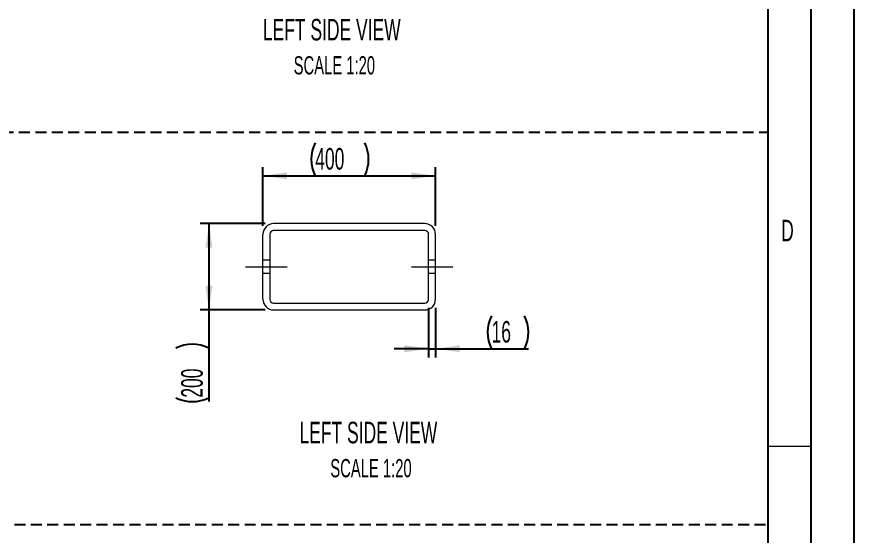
# Paper-space layout 'Sheet5' of a CAD drawing. Header units: millimetres. Extents: x 0 to 420, y 0 to 300.
# Drawn here: x 323 to 420, y 88.2 to 148.3 of the extents above; entities that cross this region are included whole.
import ezdxf

# ---------------------------------------------------------------- set-up
doc = ezdxf.new("R2010")
doc.units = ezdxf.units.MM
doc.linetypes.add('CENTERX2', pattern=[20.32, 12.7, -2.54, 2.54, -2.54])
doc.linetypes.add('HIDDEN', pattern=[1.905, 1.27, -0.635])
for name, color, linetype in [('BORDER', 7, 'Continuous'), ('DASH', 7, 'HIDDEN'), ('DIMS', 7, 'Continuous')]:
    doc.layers.add(name, color=color, linetype=linetype)
doc.styles.add('SLDTEXTSTYLE0', font='TXT', dxfattribs={"width": 0.605})
doc.dimstyles.new('SLDDIMSTYLE6', dxfattribs={"dimtxt": 2.5, "dimasz": 2.8, "dimexe": 0, "dimexo": 0.0625, "dimtad": 1, "dimdec": 0, "dimlfac": 20, "dimrnd": 1e-09, "dimzin": 12, "dimdsep": 46, "dimtxsty": 'SLDTEXTSTYLE0', "dimsah": 1, "dimcen": 0.09, "dimadec": 0, "dimazin": 3, "dimtfac": 1, "dimtdec": 0, "dimtofl": 0, "dimtmove": 0, "dimatfit": 3, "dimfxl": 1, "dimfrac": 2, "dimtolj": 1, "dimtzin": 12, "dimarcsym": 0})
doc.dimstyles.new('SLDDIMSTYLE7', dxfattribs={"dimtxt": 2.5, "dimasz": 2.8, "dimexe": 0, "dimexo": 0.0625, "dimtad": 1, "dimdec": 0, "dimlfac": 20, "dimrnd": 1e-09, "dimzin": 12, "dimdsep": 46, "dimtxsty": 'SLDTEXTSTYLE0', "dimsah": 1, "dimcen": 0.09, "dimadec": 0, "dimazin": 3, "dimtfac": 1, "dimtdec": 0, "dimtmove": 0, "dimatfit": 0, "dimfxl": 1, "dimfrac": 2, "dimtolj": 1, "dimtzin": 12, "dimarcsym": 0})

# ---------------------------------------------------------------- blocks, each defined once
blk = doc.blocks.new('_D_180')
at = {"layer": 'DIMS', "transparency": 16777216}
for p, q in [((351.507, 124.052), (351.507, 130.845)), ((371.507, 124.052), (371.507, 130.845)), ((351.507, 129.845), (371.507, 129.845))]:
    blk.add_line(p, q, dxfattribs=at)
for centre, start, end in [((361.409, 131.764), 153.43495, 206.56505), ((359.465, 131.764), 333.43495, 26.56505)]:
    blk.add_arc(centre, 4.29, start, end, dxfattribs=at)
for points in [[(351.507, 129.845), (354.307, 129.445), (354.307, 130.245)], [(371.507, 129.845), (368.707, 130.245), (368.707, 129.445)]]:
    blk.add_solid(points, dxfattribs=at)
at = {"layer": 'DIMS', "transparency": 16777216, "insert": (357.573, 133.068), "char_height": 2.5, "attachment_point": 1, "style": 'SLDTEXTSTYLE0'}
blk.add_mtext('400', dxfattribs=at)
blk = doc.blocks.new('_D_181')
at = {"layer": 'DIMS', "transparency": 16777216}
for p, q in [((351.757, 124.302), (344.265, 124.302)), ((345.265, 124.302), (345.265, 114.302)), ((351.757, 114.302), (344.265, 114.302)), ((345.265, 114.302), (345.265, 103.681))]:
    blk.add_line(p, q, dxfattribs=at)
for centre, start, end in [((343.347, 106.026), 63.43495, 116.56505), ((343.347, 107.971), 243.43495, 296.56505)]:
    blk.add_arc(centre, 4.29, start, end, dxfattribs=at)
for points in [[(345.265, 124.302), (344.865, 121.502), (345.665, 121.502)], [(345.265, 114.302), (345.665, 117.102), (344.865, 117.102)]]:
    blk.add_solid(points, dxfattribs=at)
at = {"layer": 'DIMS', "transparency": 16777216, "insert": (342.042, 104.134), "char_height": 2.5, "attachment_point": 1, "rotation": 90, "style": 'SLDTEXTSTYLE0'}
blk.add_mtext('200', dxfattribs=at)
blk = doc.blocks.new('_D_182')
at = {"layer": 'DIMS', "transparency": 16777216}
for p, q in [((370.707, 114.552), (370.707, 108.8)), ((371.507, 114.552), (371.507, 108.8)), ((370.707, 109.8), (366.707, 109.8)), ((370.707, 109.8), (371.507, 109.8)), ((371.507, 109.8), (382.264, 109.8))]:
    blk.add_line(p, q, dxfattribs=at)
for centre, start, end in [((381.829, 111.718), 153.43495, 206.56505), ((377.975, 111.718), 333.43495, 26.56505)]:
    blk.add_arc(centre, 4.29, start, end, dxfattribs=at)
for points in [[(370.707, 109.8), (367.907, 110.2), (367.907, 109.4)], [(371.507, 109.8), (374.307, 109.4), (374.307, 110.2)]]:
    blk.add_solid(points, dxfattribs=at)
at = {"layer": 'DIMS', "transparency": 16777216, "insert": (377.992, 113.022), "char_height": 2.5, "attachment_point": 1, "style": 'SLDTEXTSTYLE0'}
blk.add_mtext('16', dxfattribs=at)

psp = doc.layouts.new('Sheet5')

# ---------------------------------------------------------------- linework, layer by layer
at = {"color": 7, "linetype": 'Continuous', "lineweight": 18}
for p, q in [((370.2571314, 124.3019839), (352.7571314, 124.3019839)), ((370.2571314, 123.5019839), (352.7571314, 123.5019839)), ((351.5071314, 115.5519839), (351.5071314, 123.0519839)), ((352.3071314, 123.0519839), (352.3071314, 115.5519839)), ((370.7071314, 115.5519839), (370.7071314, 123.0519839)), ((371.5071314, 115.5519839), (371.5071314, 123.0519839)), ((352.7571314, 115.1019839), (370.2571314, 115.1019839)), ((352.7571314, 114.3019839), (370.2571314, 114.3019839))]:
    psp.add_line(p, q, dxfattribs=at)
at = {"color": 7, "linetype": 'HIDDEN', "lineweight": 18}
for p, q in [((352.3071314, 120.0519839), (351.5071314, 120.0519839)), ((371.5071314, 120.0519839), (370.7071314, 120.0519839)), ((351.5071314, 118.5519839), (352.3071314, 118.5519839)), ((370.7071314, 118.5519839), (371.5071314, 118.5519839))]:
    psp.add_line(p, q, dxfattribs=at)
at = {"color": 7, "linetype": 'Continuous', "lineweight": 18}
for centre, radius, start, end in [((352.7571314, 123.0519839), 1.25, 90, 180), ((370.2571314, 123.0519839), 1.25, 0, 90), ((352.7571314, 123.0519839), 0.45, 90, 180), ((370.2571314, 123.0519839), 0.45, 0, 90), ((352.7571314, 115.5519839), 1.25, 180, 270), ((352.7571314, 115.5519839), 0.45, 180, 270), ((370.2571314, 115.5519839), 1.25, 270, 0), ((370.2571314, 115.5519839), 0.45, 270, 0)]:
    psp.add_arc(centre, radius, start, end, dxfattribs=at)
at = {"layer": 'BORDER'}
for p, q in [((420, 0), (420, 297)), ((415, 5), (415, 292))]:
    psp.add_line(p, q, dxfattribs=at)
at = {"layer": 'BORDER', "lineweight": 25}
psp.add_line((410, 287), (410, 10), dxfattribs=at)
at = {"layer": 'BORDER', "color": 7, "linetype": 'Continuous', "lineweight": 18}
psp.add_line((410, 98.5), (415, 98.5), dxfattribs=at)
at = {"layer": 'DASH'}
for p, q in [((20.36326, 134.9016556), (409.9657458, 134.9016556)), ((202.7156825, 89.4519323), (409.8889829, 89.4519323))]:
    psp.add_line(p, q, dxfattribs=at)
at = {"layer": 'DIMS', "linetype": 'CENTERX2', "lineweight": 18, "ltscale": 10}
for p, q in [((349.5071314, 119.3019839), (354.3071314, 119.3019839)), ((368.7071314, 119.3019839), (373.5071314, 119.3019839))]:
    psp.add_line(p, q, dxfattribs=at)

# ---------------------------------------------------------------- texts
at = {"layer": 'BORDER', "insert": (411.5308475, 124.7519666), "char_height": 2.5, "attachment_point": 1, "style": 'SLDTEXTSTYLE0'}
psp.add_mtext('D', dxfattribs=at)
at = {"layer": 'DIMS', "attachment_point": 2, "style": 'SLDTEXTSTYLE0'}
for s, insert, char_height in [('LEFT SIDE VIEW', (359.4874304, 148.0319086), 2.5), ('SCALE 1:20', (359.7886439, 143.7155438), 2.11666667), ('LEFT SIDE VIEW', (363.7288141, 101.3392343), 2.5), ('SCALE 1:20', (364.0300276, 97.0228695), 2.11666667)]:
    psp.add_mtext(s, dxfattribs=dict(at, insert=insert, char_height=char_height))

# ---------------------------------------------------------------- dimensions: what is measured, and where the dimension line sits
at = {"layer": 'DIMS'}
for base, p1, p2, dimstyle, picture, middle in [((371.5071314, 129.8453741), (351.5071314, 123.0519839), (371.5071314, 123.0519839), 'SLDDIMSTYLE6', '_D_180', (360.4372512, 129.8453741)), ((371.5071314, 109.7997698), (370.7071314, 115.5519839), (371.5071314, 115.5519839), 'SLDDIMSTYLE7', '_D_182', (379.9018695, 109.7997698))]:
    dim = psp.add_linear_dim(base=base, p1=p1, p2=p2, text='(<>)', dimstyle=dimstyle, dxfattribs=at)
    dim.commit()
    dim.dimension.update_dxf_attribs({"geometry": picture, "text_midpoint": middle, "dimtype": 160})
dim = psp.add_linear_dim(base=(345.2649391, 114.3019839), p1=(352.7571314, 124.3019839), p2=(352.7571314, 114.3019839), angle=90, text='(<>)', dimstyle='SLDDIMSTYLE6', dxfattribs=at)
dim.commit()
dim.dimension.update_dxf_attribs({"geometry": '_D_181', "text_midpoint": (345.2649391, 106.9983615), "dimtype": 160})

doc.saveas('drawing.dxf')
